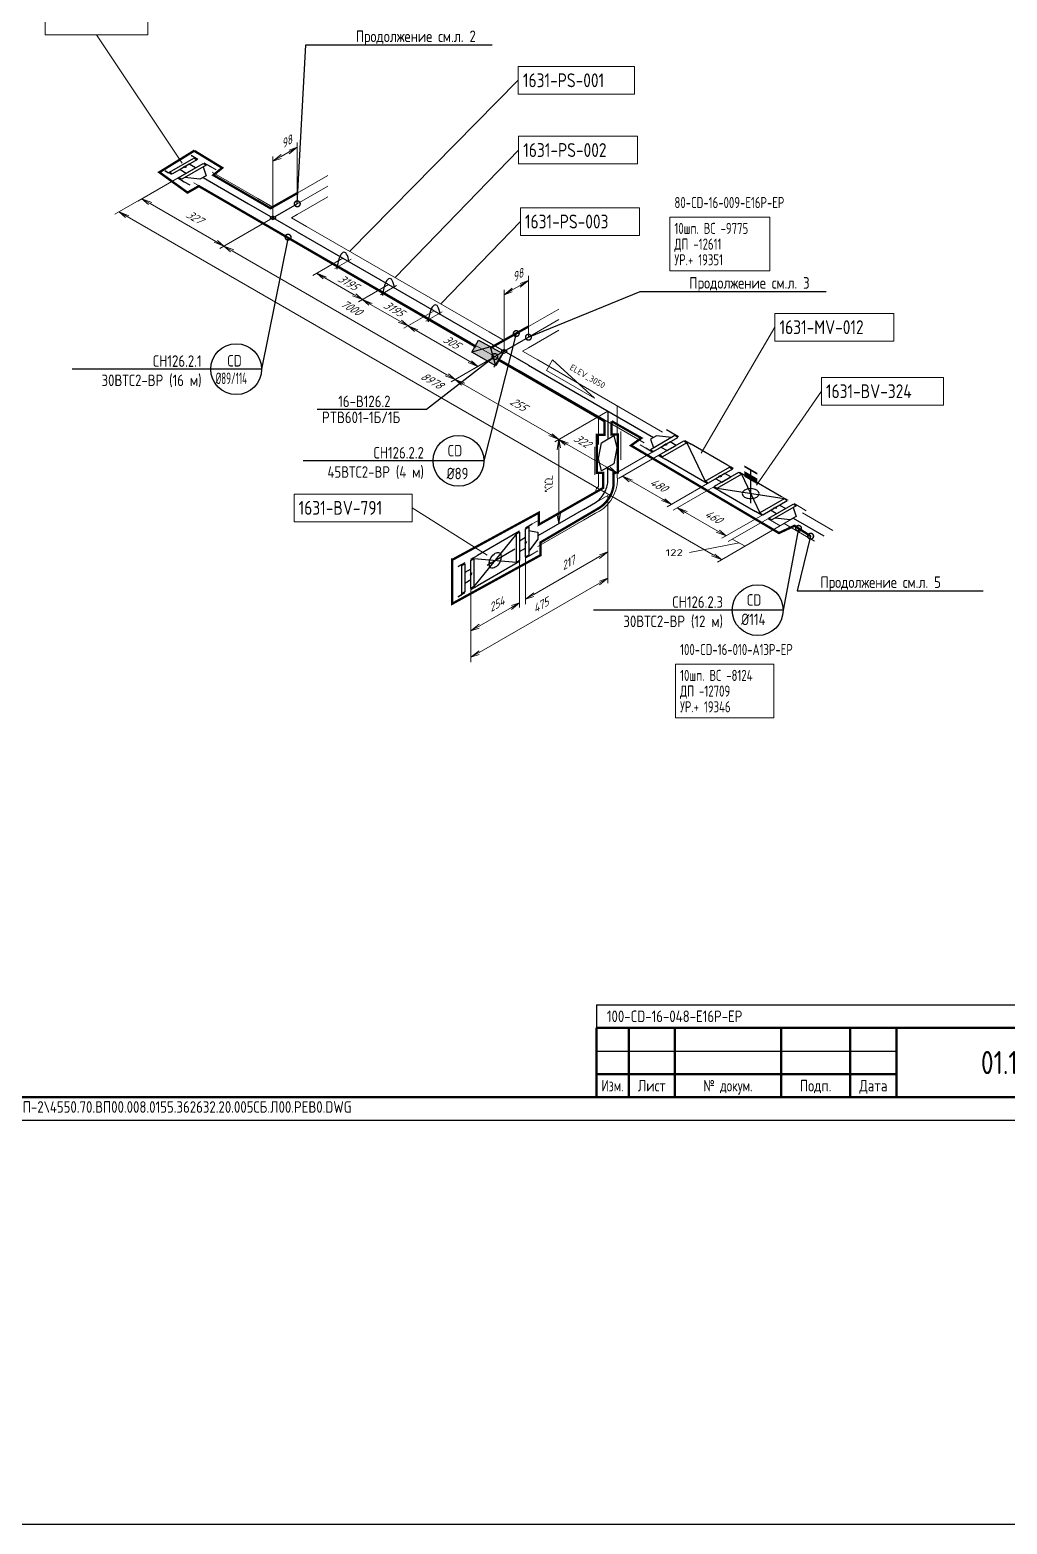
# Model space of a CAD drawing. Header units: millimetres. Extents: x 10051 to 26505, y 4675 to 5194.
# Drawn here: x 11590.3 to 11802, y 4674.7 to 4998.4 of the extents above; entities that cross this region are included whole.
import ezdxf
from ezdxf import colors
from ezdxf.entities.mleader import LeaderData, LeaderLine
from ezdxf.enums import TextEntityAlignment as Align
from ezdxf.math import Vec2, Vec3

# ---------------------------------------------------------------- set-up
doc = ezdxf.new("R2010")
doc.units = ezdxf.units.MM
doc.layers.get('0').update_dxf_attribs({"lineweight": 15})
for name, color, linetype, lineweight in [('--TEXT--', 150, 'Continuous', 25), ('_НС', 1, 'Continuous', 30), ('OFORMLENIE', 7, 'Continuous', 25), ('подложка', 252, 'Continuous', 9), ('Построение', 7, 'Continuous', 30)]:
    doc.layers.add(name, color=color, linetype=linetype, lineweight=lineweight)
doc.layers.add('Коробки', color=250, linetype='Continuous')
doc.styles.add('GOST_2.304', font='CS_Gost2304.shx', dxfattribs={"height": 2.5})
doc.styles.add('GOST_2.304_07', font='CS_Gost2304.shx', dxfattribs={"width": 0.7})
doc.styles.add('GOST_2.304_09', font='CS_Gost2304.shx', dxfattribs={"width": 0.9})
doc.styles.add('Style-CS_Gost2304', font='CS_Gost2304.shx')
doc.styles.add('TNR_30', font='times.ttf', dxfattribs={"height": 3})

# ---------------------------------------------------------------- blocks, each defined once
blk = doc.blocks.new('TerminatorOpen_0.4')
at = {"color": 0, "linetype": 'ByBlock', "lineweight": -2}
for q in [(-1, 0.2), (-1, 0), (-1, -0.2)]:
    blk.add_line((0, 0), q, dxfattribs=at)
blk = doc.blocks.new('A$C612D6D77')
at = {"layer": 'Коробки', "linetype": 'ByBlock', "ltscale": 0.5}
h = blk.add_hatch(color=3, dxfattribs=at)
h.paths.add_polyline_path([(300, 300), (0, 300), (0, 0)])
h.paths.add_polyline_path([(600, 0), (600, 300), (300, 300)])
at = {"layer": 'Коробки', "linetype": 'ByBlock', "ltscale": 0.5, "true_color": 0xffffff}
blk.add_hatch(color=7, dxfattribs=at).paths.add_polyline_path([(0, 0), (600, 0), (300, 300)])
at = {"layer": 'Коробки', "linetype": 'ByBlock', "ltscale": 0.5}
for p, q in [((0, 0), (300, 300)), ((300, 300), (600, 0))]:
    blk.add_line(p, q, dxfattribs=at)
blk.add_lwpolyline([(0, 0), (600, 0), (600, 300), (0, 300)], close=True, dxfattribs=at)
blk = doc.blocks.new('_DotSmall')
at = {"color": 0, "linetype": 'ByBlock', "const_width": 0.5}
blk.add_lwpolyline([(-0.0625, 0, 1), (0.0625, 0, 1)], format="xyb", close=True, dxfattribs=at)
blk = doc.blocks.new('*U1752')
at = {"linetype": 'ByBlock', "lineweight": -2}
blk.add_lwpolyline([(420, 297), (0, 297), (0, 0), (420, 0)], close=True, dxfattribs=at)
at = {"linetype": 'ByBlock', "lineweight": 50}
blk.add_lwpolyline([(20, 292), (415, 292), (415, 5), (20, 5)], close=True, dxfattribs=at)
at = {"linetype": 'ByBlock', "lineweight": -2, "insert": (8, 2.5), "char_height": 2.5, "attachment_point": 4, "style": 'GOST_2.304'}
blk.add_mtext('C:\\\\Users\\\\GrigoryAO\\\\Desktop\\\\03-23-01\\\\4550.70.ВП00.008.0155.362632.20.005 ТОП-2\\\\4550.70.ВП00.008.0155.362632.20.005СБ.Л00.РЕВ0.DWG', dxfattribs=at)
at = {"linetype": 'ByBlock', "lineweight": -2, "style": 'TNR_30'}
blk.add_attdef('ВЕРХНИЙ_НОМЕР_ЛИСТА', text='', height=3, dxfattribs=at).set_placement((410, 287), align=Align.MIDDLE_CENTER)
blk = doc.blocks.new('ST_2a_dyn')
at = {"linetype": 'ByBlock', "lineweight": 50, "extrusion": (0, 1, 0)}
for p, q in [((-185, 15), (0, 15)), ((-10, 8), (0, 8)), ((-185, 5), (-120, 5)), ((-185, 0), (0, 0))]:
    blk.add_line(p, q, dxfattribs=at)
at = {"linetype": 'ByBlock', "lineweight": 50, "extrusion": (1, 0, 0)}
for p, q in [((-185, 0), (-185, 15)), ((-178, 15), (-178, 0)), ((-168, 15), (-168, 0)), ((-145, 15), (-145, 0)), ((-130, 15), (-130, 0)), ((-120, 0), (-120, 15)), ((-10, 0), (-10, 15))]:
    blk.add_line(p, q, dxfattribs=at)
at = {"linetype": 'ByBlock', "lineweight": 50}
blk.add_line((0, 15), (0, 0), dxfattribs=at)
at = {"linetype": 'ByBlock', "lineweight": -2, "extrusion": (0, 1, 0)}
blk.add_line((-185, 10), (-120, 10), dxfattribs=at)
at = {"linetype": 'ByBlock', "lineweight": -2, "style": 'GOST_2.304'}
for s, p in [('Лист', (-5, 11.5)), ('Лист', (-173, 2.5)), ('Подп.', (-137.5, 2.5)), ('Дата', (-125, 2.5))]:
    blk.add_text(s, height=2.5, dxfattribs=at).set_placement(p, align=Align.MIDDLE_CENTER)
at = {"linetype": 'ByBlock', "lineweight": -2, "width": 0.9}
for s, style, p in [('Изм.', 'GOST_2.304', (-181.5, 2.5)), ('№ докум.', 'GOST_2.304_09', (-156.5, 2.5))]:
    blk.add_text(s, height=2.5, dxfattribs=dict(at, style=style)).set_placement(p, align=Align.MIDDLE_CENTER)
at = {"linetype": 'ByBlock', "lineweight": -2}
for tag, height, style, flags, p in [('ИЗМ_2', 2.5, 'GOST_2.304', 12, (-181.5, 12.5)), ('ЛИСТ_2', 2.5, 'GOST_2.304', 12, (-173, 12.5)), ('N_ДОК_2', 2.5, 'GOST_2.304_09', 12, (-156.5, 12.5)), ('ШИФР', 5, 'GOST_2.304', 4, (-65, 7.5)), ('ИЗМ_1', 2.5, 'GOST_2.304', 12, (-181.5, 7.5)), ('ЛИСТ_1', 2.5, 'GOST_2.304', 12, (-173, 7.5)), ('N_ДОК_1', 2.5, 'GOST_2.304_09', 12, (-156.5, 7.5)), ('LIST', 3.5, 'GOST_2.304', 4, (-5, 4))]:
    blk.add_attdef(tag, text='', height=height, dxfattribs=dict(at, style=style, flags=flags)).set_placement(p, align=Align.MIDDLE_CENTER)
at = {"linetype": 'ByBlock', "lineweight": -2, "style": 'GOST_2.304_07', "width": 0.7, "flags": 12}
for tag, p in [('ДАТА_2', (-125, 12.5)), ('ДАТА_1', (-125, 7.5))]:
    blk.add_attdef(tag, text='', height=2.5, dxfattribs=at).set_placement(p, align=Align.MIDDLE_CENTER)

msp = doc.modelspace()

# ---------------------------------------------------------------- hatches: boundary and pattern name
at = {"layer": 'подложка', "true_color": 0x000000, "extrusion": (0.707107, -0.408248, 0.57735)}
h = msp.add_hatch(color=18, dxfattribs=at)
edge = h.paths.add_edge_path()
edge.add_arc((10120.22, -4256.54), 1, -45, 315)
at = {"layer": 'подложка', "extrusion": (5.55112e-17, -0.816497, -0.57735)}
h = msp.add_hatch(color=256, dxfattribs=at)
edge = h.paths.add_edge_path()
edge.add_arc((11637.72, -2728.5), 1, 45, 405)
h = msp.add_hatch(color=256, dxfattribs=at)
edge = h.paths.add_edge_path()
edge.add_arc((11648.26, -2717.96), 1, 45, 405)
at = {"layer": 'подложка', "true_color": 0x000000, "extrusion": (0.707107, -0.408248, 0.57735)}
h = msp.add_hatch(color=18, dxfattribs=at)
edge = h.paths.add_edge_path()
edge.add_arc((10120.22, -4256.54), 1, -45, 315)
at = {"layer": 'подложка', "extrusion": (5.55112e-17, -0.816497, -0.57735)}
h = msp.add_hatch(color=256, dxfattribs=at)
edge = h.paths.add_edge_path()
edge.add_arc((11687.78, -2678.44), 1, 45, 405)
h = msp.add_hatch(color=256, dxfattribs=at)
edge = h.paths.add_edge_path()
edge.add_arc((11698.32, -2667.91), 1, 45, 405)
at = {"layer": 'подложка', "extrusion": (0.707107, 0.408248, -0.57735)}
h = msp.add_hatch(color=256, dxfattribs=at)
edge = h.paths.add_edge_path()
edge.add_arc((-1600.54, 7464.23), 0.466, -135, 225)
at = {"layer": 'подложка', "extrusion": (0.707107, -0.408248, 0.57735)}
h = msp.add_hatch(color=256, dxfattribs=at)
edge = h.paths.add_edge_path()
edge.add_arc((10109.69, -4256.54), 1, 45, 405)
at = {"layer": 'подложка', "extrusion": (0.707107, 0.408248, -0.57735)}
h = msp.add_hatch(color=256, dxfattribs=at)
edge = h.paths.add_edge_path()
edge.add_arc((-1605.81, 7458.96), 0.466, -135, 225)
at = {"layer": 'подложка', "extrusion": (0.707107, -0.408248, 0.57735)}
h = msp.add_hatch(color=256, dxfattribs=at)
edge = h.paths.add_edge_path()
edge.add_arc((10104.42, -4261.81), 1, 45, 405)
h = msp.add_hatch(color=256, dxfattribs=at)
edge = h.paths.add_edge_path()
edge.add_arc((10093.88, -4261.81), 1, 135, 495)
at = {"layer": 'подложка', "true_color": 0x000000, "extrusion": (5.55112e-17, -0.816497, -0.57735)}
h = msp.add_hatch(color=18, dxfattribs=at)
edge = h.paths.add_edge_path()
edge.add_arc((11755.68, -2610.55), 1, 45, 405)
at = {"layer": 'подложка', "extrusion": (0.707107, -0.408248, 0.57735)}
h = msp.add_hatch(color=256, dxfattribs=at)
edge = h.paths.add_edge_path()
edge.add_arc((10084, -4251.92), 1, 135, 495)
at = {"layer": 'Построение', "ltscale": 0.3, "extrusion": (5.55112e-17, -0.816497, -0.57735)}
h = msp.add_hatch(color=256, dxfattribs=at)
edge = h.paths.add_edge_path()
edge.add_arc((11627.84, -2738.38), 1, 45, 405)
h = msp.add_hatch(color=256, dxfattribs=at)
edge = h.paths.add_edge_path()
edge.add_arc((11725.38, -2640.85), 1, 45, 405)
at = {"layer": 'Построение', "ltscale": 0.3, "extrusion": (-2.77556e-17, 0.816497, 0.57735)}
h = msp.add_hatch(color=256, dxfattribs=at)
edge = h.paths.add_edge_path()
edge.add_arc((-11734.6, -2631.62), 1.86, -225, 135)

# ---------------------------------------------------------------- linework, layer by layer
at = {"layer": '--TEXT--'}
for centre in [(11635.03, 4924.88), (11683.18, 4905.02), (11747.97, 4872.68)]:
    msp.add_circle(centre, 5.51, dxfattribs=at)
at = {"layer": '_НС', "linetype": 'Continuous', "lineweight": 30, "const_width": 0.5}
for points in [[(11626, 4972.23), (11618.38, 4967.53), (11624.49, 4963.12), (11626.94, 4964.53), (11686.99, 4929.7)], [(11625.97, 4972.16), (11632, 4968.48), (11630.07, 4966.91), (11642.58, 4959.66)], [(11642.34, 4959.66), (11648.26, 4963.01)], [(11690.08, 4929.47), (11698.32, 4934.11)], [(11691.67, 4927), (11714.97, 4913.5)], [(11714.81, 4913.72), (11714.81, 4910.65), (11713.14, 4910.65), (11713.14, 4902.44), (11714.52, 4902.44), (11714.52, 4899.16), (11700.58, 4891.21), (11700.58, 4893.79), (11681.73, 4883.53)], [(11716.34, 4913.6), (11722.77, 4909.95), (11720.52, 4908.34), (11752.57, 4889.39), (11755.94, 4890.96), (11759.44, 4888.7)]]:
    msp.add_lwpolyline(points, dxfattribs=at)
msp.add_lwpolyline([(11681.83, 4883.92), (11681.83, 4874.08), (11700.93, 4884.58), (11700.93, 4887.36), (11713.43, 4894.69, 0.234827), (11716.77, 4899.8), (11716.77, 4902.46), (11717.69, 4902.46), (11717.69, 4910.71), (11716.34, 4910.71), (11716.34, 4913.6)], format="xyb", dxfattribs=at)
at = {"layer": 'OFORMLENIE'}
for q in [(11898.08, 4787.19), (11713.03, 4782.19)]:
    msp.add_line((11713.03, 4787.19), q, dxfattribs=at)
at = {"layer": 'подложка'}
for p, q in [((11623.33, 4969.52, 154.73), (11604.76, 4997.29, 154.73)), ((11659.67, 4950.47, 182.7), (11696.13, 4987.45, 182.7)), ((11659.67, 4950.47, 182.7), (11696.13, 4987.45, 182.7)), ((11669.54, 4944.78, 190.77), (11696.2, 4972.34, 190.77)), ((11669.54, 4944.78, 190.77), (11696.2, 4972.34, 190.77)), ((11679.42, 4939.08, 198.83), (11696.57, 4956.86, 198.83)), ((11679.42, 4939.08, 198.83), (11696.57, 4956.86, 198.83)), ((11735.7, 4906.65, 245.13), (11751.7, 4933.97, 245.13)), ((11735.7, 4906.65, 245.13), (11751.7, 4933.97, 245.13)), ((11692.51, 4927.92, 211.2), (11690.82, 4925.29, 211.2)), ((11747.71, 4899.75, 254.81), (11761.76, 4920.1, 254.81)), ((11747.71, 4899.75, 254.81), (11761.76, 4920.1, 254.81)), ((11689.37, 4884.59, 236.52), (11673.17, 4894.84, 236.52)), ((11689.37, 4884.59, 236.52), (11673.17, 4894.84, 236.52))]:
    msp.add_line(p, q, dxfattribs=at)
at = {"layer": 'подложка', "extrusion": (0.707107, -0.408248, 0.57735)}
for p, q in [((11644.75, 4970.93, 177.55), (11646.49, 4971.93, 176.13)), ((11648.26, 4960.7, 166.03), (11648.26, 4973.97, 175.41)), ((11642.99, 4957.66, 170.33), (11642.99, 4970.93, 179.71)), ((11694.81, 4942.03, 218.42), (11696.55, 4943.03, 217)), ((11698.32, 4931.8, 206.9), (11698.32, 4945.07, 216.28)), ((11693.05, 4928.76, 211.2), (11693.05, 4942.03, 220.58)), ((11715.5, 4915.8, 229.53), (11704.01, 4909.17, 238.91)), ((11704.89, 4893.46, 226.73), (11704.89, 4907.63, 236.75)), ((11715.5, 4897.55, 216.63), (11704.01, 4890.91, 226.01)), ((11712.98, 4898.9, 220.66), (11712.86, 4898.33, 220.41)), ((11713.07, 4899.05, 220.66), (11712.98, 4898.9, 220.66)), ((11713.5, 4899.43, 220.41), (11713.07, 4899.05, 220.66)), ((11715.5, 4897.55, 216.63), (11715.5, 4884.28, 207.24)), ((11715.5, 4897.55, 216.63), (11715.5, 4878.56, 203.2)), ((11697.71, 4887.28, 231.15), (11697.71, 4874.01, 221.76)), ((11696.39, 4886.52, 232.22), (11696.39, 4873.25, 222.84)), ((11699.48, 4876.05, 221.04), (11713.73, 4884.28, 209.41)), ((11685.86, 4880.43, 240.83), (11685.86, 4867.16, 231.44)), ((11685.86, 4880.43, 240.83), (11685.86, 4861.45, 227.4)), ((11687.62, 4863.49, 226.68), (11713.73, 4878.56, 205.37)), ((11687.62, 4869.21, 230.72), (11694.63, 4873.25, 225))]:
    msp.add_line(p, q, dxfattribs=at)
at = {"layer": 'подложка', "extrusion": (-5.55112e-17, 0.816497, 0.57735)}
for p, q in [((11629.45, 4968.75, 154.65), (11630.67, 4968.04, 155.65)), ((11625.2, 4967.93, 155.81), (11608.76, 4958.44, 169.23)), ((11625.2, 4967.93, 155.81), (11613.71, 4961.3, 165.19)), ((11625.84, 4965.25, 159.59), (11635.72, 4959.55, 167.66)), ((11629.84, 4967.56, 156.33), (11639.72, 4961.86, 164.39)), ((11654.84, 4966.82, 162.28), (11648.26, 4963.01, 167.66)), ((11639.72, 4961.86, 164.39), (11642.99, 4959.97, 167.06)), ((11648.26, 4963.01, 167.66), (11642.99, 4959.97, 171.96)), ((11654.84, 4962.2, 159.02), (11648.26, 4958.39, 164.39)), ((11616.36, 4960.79, 165.91), (11630.61, 4952.56, 177.55)), ((11635.72, 4959.55, 167.66), (11640.99, 4956.51, 171.96)), ((11648.26, 4958.39, 164.39), (11646.99, 4957.66, 165.43)), ((11611.41, 4957.93, 169.95), (11738.35, 4884.64, 273.6)), ((11642.99, 4957.66, 170.33), (11631.5, 4951.03, 179.71)), ((11642.99, 4957.66, 170.33), (11631.5, 4951.03, 179.71)), ((11646.26, 4953.47, 176.26), (11640.99, 4956.51, 171.96)), ((11650.26, 4955.77, 173), (11646.99, 4957.66, 170.33)), ((11650.26, 4955.77, 173), (11689.78, 4932.96, 205.27)), ((11646.26, 4953.47, 176.26), (11685.78, 4930.65, 208.53)), ((11634.15, 4950.52, 180.43), (11680.67, 4923.66, 218.42)), ((11658.14, 4948.92, 182.7), (11651.6, 4945.14, 188.04)), ((11654.25, 4944.63, 188.76), (11660.59, 4940.97, 193.94)), ((11668.02, 4943.21, 190.77), (11661.48, 4939.43, 196.11)), ((11668.02, 4943.21, 190.77), (11661.48, 4939.43, 196.11)), ((11664.13, 4938.92, 196.83), (11670.47, 4935.26, 202.01)), ((11677.9, 4937.51, 198.83), (11671.36, 4933.73, 204.17)), ((11677.9, 4937.51, 198.83), (11671.36, 4933.73, 204.17)), ((11704.9, 4937.91, 203.16), (11698.32, 4934.11, 208.53)), ((11674.01, 4933.22, 204.9), (11685.62, 4926.51, 214.38)), ((11689.78, 4932.96, 205.27), (11693.05, 4931.07, 207.94)), ((11698.32, 4934.11, 208.53), (11693.05, 4931.07, 212.84)), ((11704.9, 4933.3, 199.89), (11698.32, 4929.49, 205.27)), ((11685.78, 4930.65, 208.53), (11691.05, 4927.61, 212.84)), ((11698.32, 4929.49, 205.27), (11697.05, 4928.76, 206.3)), ((11693.05, 4928.76, 211.2), (11681.56, 4922.13, 220.58)), ((11693.05, 4928.76, 211.2), (11681.56, 4922.13, 220.58)), ((11693.05, 4928.76, 211.2), (11686.51, 4924.98, 216.54)), ((11696.32, 4924.56, 217.14), (11691.05, 4927.61, 212.84)), ((11700.32, 4926.87, 213.87), (11697.05, 4928.76, 211.2)), ((11700.32, 4926.87, 213.87), (11727.38, 4911.25, 235.97)), ((11696.32, 4924.56, 217.14), (11723.38, 4908.94, 239.23)), ((11684.21, 4921.62, 221.31), (11703.12, 4910.7, 236.75)), ((11715.5, 4915.8, 229.53), (11704.01, 4909.17, 238.91)), ((11715.5, 4915.8, 229.53), (11704.01, 4909.17, 238.91)), ((11706.66, 4908.65, 239.64), (11715.64, 4903.47, 246.97)), ((11728.01, 4908.57, 239.75), (11716.52, 4901.94, 249.13)), ((11729.33, 4907.81, 240.83), (11717.84, 4901.18, 250.21)), ((11723.77, 4907.76, 240.91), (11722.55, 4908.46, 239.91)), ((11720.49, 4900.67, 250.93), (11727.49, 4896.63, 256.65)), ((11739.87, 4901.73, 249.43), (11728.38, 4895.09, 258.81)), ((11741.18, 4900.97, 250.51), (11729.69, 4894.33, 259.89)), ((11710.23, 4896.81, 222.56), (11712.86, 4898.33, 220.41)), ((11754.55, 4896.52, 256.8), (11753.14, 4897.33, 255.65)), ((11710.23, 4896.81, 222.56), (11700.35, 4891.11, 230.63)), ((11710.23, 4892.19, 219.29), (11712.86, 4893.71, 217.14)), ((11732.35, 4893.82, 260.61), (11739.35, 4889.78, 266.33)), ((11751.72, 4894.88, 259.11), (11740.23, 4888.25, 268.49)), ((11753.04, 4894.12, 260.19), (11741.55, 4887.53, 272)), ((11755.87, 4895.76, 257.88), (11757.28, 4894.94, 259.03)), ((11757.28, 4894.94, 259.03), (11758.5, 4894.23, 260.03)), ((11757.68, 4893.76, 260.71), (11764.26, 4889.95, 266.08)), ((11699.13, 4891.36, 232.3), (11700.35, 4892.06, 231.3)), ((11710.23, 4892.19, 219.29), (11700.35, 4886.49, 227.36)), ((11755.68, 4892.6, 262.34), (11739.23, 4883.11, 275.76)), ((11750.21, 4892.49, 262.5), (11751.63, 4891.67, 263.65)), ((11751.63, 4891.67, 263.65), (11752.85, 4890.97, 264.65)), ((11753.68, 4891.45, 263.97), (11760.26, 4887.64, 269.35)), ((11743.94, 4887.25, 271.85), (11733.23, 4885.15, 272.88)), ((11745.25, 4886.57, 353.58), (11742.45, 4888.04, 272.58)), ((11699.13, 4884.83, 227.68), (11700.35, 4885.53, 226.69))]:
    msp.add_line(p, q, dxfattribs=at)
at = {"layer": 'подложка', "extrusion": (-0.707107, 0.408248, -0.57735)}
for p, q in [((11659.9, 4948.71, 180.39), (11656.37, 4946.67, 183.28)), ((11669.78, 4943.01, 188.46), (11666.25, 4940.97, 191.34)), ((11679.66, 4937.3, 196.52), (11676.13, 4935.26, 199.41)), ((11717.5, 4901.74, 217.14), (11717.59, 4900.83, 216.39)), ((11717.59, 4900.83, 216.39), (11717.5, 4899.79, 215.76)), ((11716.75, 4897.54, 215.09), (11716.13, 4896.46, 215.09)), ((11717.22, 4898.68, 215.32), (11716.75, 4897.54, 215.09)), ((11717.5, 4899.79, 215.76), (11717.22, 4898.68, 215.32)), ((11713.69, 4894.09, 216.39), (11712.86, 4893.71, 217.14)), ((11714.55, 4894.69, 215.76), (11713.69, 4894.09, 216.39)), ((11715.38, 4895.49, 215.32), (11714.55, 4894.69, 215.76)), ((11716.13, 4896.46, 215.09), (11715.38, 4895.49, 215.32))]:
    msp.add_line(p, q, dxfattribs=at)
at = {"layer": 'подложка', "extrusion": (0.707107, 0.408248, -0.57735)}
for p, q in [((11717.5, 4910.87, 223.6), (11717.5, 4916.95, 227.9)), ((11713.5, 4908.56, 226.86), (11713.5, 4914.64, 231.17)), ((11718.32, 4905.26, 218.62), (11718.32, 4911.35, 222.92)), ((11712.67, 4902, 223.24), (11712.67, 4908.08, 227.54)), ((11717.5, 4904.78, 219.29), (11717.5, 4901.74, 217.14)), ((11713.5, 4902.48, 222.56), (11713.5, 4899.43, 220.41))]:
    msp.add_line(p, q, dxfattribs=at)
at = {"layer": 'подложка', "extrusion": (-5.55112e-17, 0.816497, 0.57735), "elevation": 4146.25}
for points in [[(-11654.84, -2735.09), (-11648.26, -2728.5)], [(-11704.9, -2685.03), (-11698.32, -2678.44)]]:
    msp.add_lwpolyline(points, dxfattribs=at)
at = {"layer": 'подложка', "elevation": 222.52, "flags": 128}
msp.add_lwpolyline([(11712.6, 4918.62), (11702.21, 4924.62), (11703.54, 4926.93), (11712.6, 4918.62)], dxfattribs=at)
at = {"layer": 'подложка'}
for points in [[(11593.63, 5008.89, 154.73), (11615.9, 5008.89, 154.73), (11615.9, 4997.29, 154.73), (11593.63, 4997.29, 154.73)], [(11696.13, 4990.45, 182.7), (11721.3, 4990.45, 182.7), (11721.3, 4984.45, 182.7), (11696.13, 4984.45, 182.7)], [(11696.2, 4975.34, 190.77), (11721.97, 4975.34, 190.77), (11721.97, 4969.34, 190.77), (11696.2, 4969.34, 190.77)], [(11696.57, 4959.86, 198.83), (11722.34, 4959.86, 198.83), (11722.34, 4953.86, 198.83), (11696.57, 4953.86, 198.83)], [(11728.94, 4957.77, 206.9), (11750.63, 4957.77, 206.9), (11750.63, 4946.17, 206.9), (11728.94, 4946.17, 206.9)], [(11751.7, 4936.97, 245.13), (11777.48, 4936.97, 245.13), (11777.48, 4930.97, 245.13), (11751.7, 4930.97, 245.13)], [(11761.76, 4923.1, 254.81), (11788.21, 4923.1, 254.81), (11788.21, 4917.1, 254.81), (11761.76, 4917.1, 254.81)], [(11647.55, 4897.84, 236.52), (11673.17, 4897.84, 236.52), (11673.17, 4891.84, 236.52), (11647.55, 4891.84, 236.52)], [(11730.17, 4860.95, 262.34), (11751.49, 4860.95, 262.34), (11751.49, 4849.35, 262.34), (11730.17, 4849.35, 262.34)]]:
    msp.add_3dface(points, dxfattribs=at)
at = {"layer": 'Построение', "color": 3}
msp.add_lwpolyline([(10050.53, 4674.72), (26505.36, 4674.72), (26505.36, 5194.3), (10050.53, 5194.3)], close=True, dxfattribs=at)
at = {"layer": 'Построение', "ltscale": 0.3}
for points, elevation in [([(11623.53, 4968.69), (11624.24, 4968.69)], 154.73), ([(11727.66, 4908.57), (11728.36, 4908.57)], 239.75), ([(11739.51, 4901.73), (11740.22, 4901.73)], 249.43), ([(11751.37, 4894.88), (11752.08, 4894.88)], 259.11), ([(11697.89, 4887.58), (11697.53, 4886.97)], 231.15), ([(11686.03, 4880.74), (11685.68, 4880.13)], 240.83)]:
    msp.add_lwpolyline(points, dxfattribs=dict(at, elevation=elevation))
at = {"layer": 'Построение', "ltscale": 0.3, "extrusion": (5.55112e-17, -0.816497, -0.57735), "elevation": -4146.25}
for points in [[(11623.89, -2742.69), (11623.89, -2741.98)], [(11728.01, -2638.56), (11728.01, -2637.86)], [(11739.87, -2626.71), (11739.87, -2626)], [(11744.48, -2627.01), (11748.43, -2612.52)], [(11753.7, -2617.79), (11739.21, -2621.74)], [(11751.72, -2614.85), (11751.72, -2614.14)]]:
    msp.add_lwpolyline(points, dxfattribs=at)
at = {"layer": 'Построение', "ltscale": 0.3, "extrusion": (-5.55112e-17, 0.816497, 0.57735), "elevation": 4146.25, "flags": 128}
for points in [[(-11627.84, -2742.34), (-11628.5, -2739.04), (-11627.18, -2737.72), (-11623.89, -2738.38)], [(-11729.33, -2640.85), (-11726.03, -2641.5), (-11724.72, -2640.19), (-11725.38, -2636.89)], [(-11755.68, -2614.5), (-11756.33, -2611.2), (-11755.02, -2609.89), (-11751.72, -2610.55)]]:
    msp.add_lwpolyline(points, dxfattribs=at)
at = {"layer": 'Построение', "ltscale": 0.3, "extrusion": (-5.55112e-17, 0.816497, 0.57735)}
for points, elevation in [([(-11625.3, -2746.58), (-11626.06, -2745.82)], 4146.25), ([(-11626.71, -2745.16), (-11625.3, -2746.58)], 4146.25), ([(-11628.03, -2743.85), (-11629.45, -2742.43)], 4146.25), ([(-11619.64, -2740.92), (-11620.4, -2740.17)], 4146.25), ([(-11621.06, -2739.51), (-11619.64, -2740.92)], 4146.25), ([(-11622.37, -2738.19), (-11623.79, -2736.78)], 4146.25), ([(-11623.79, -2736.78), (-11625.01, -2735.56)], 4146.25), ([(-11627.84, -2738.38), (-11637.72, -2728.5)], 4146.25), ([(-11637.72, -2728.5), (-11642.99, -2723.23)], 4146.25), ([(-11642.99, -2723.23), (-11648.26, -2728.5)], 4146.25), ([(-11648.26, -2717.96), (-11642.99, -2723.23)], 4146.25), ([(-11648.26, -2717.96), (-11687.78, -2678.44)], 4146.25), ([(-11687.78, -2678.44), (-11693.05, -2673.17)], 4146.25), ([(-11693.05, -2673.17), (-11698.32, -2678.44)], 4146.25), ([(-11698.32, -2667.91), (-11693.05, -2673.17)], 4146.25), ([(-11698.32, -2667.91), (-11725.38, -2640.85)], 4146.25), ([(-11729.42, -2642.45), (-11728.2, -2643.67)], 4146.25), ([(-11730.84, -2641.04), (-11729.42, -2642.45)], 4146.25), ([(-11725.18, -2635.38), (-11723.77, -2636.8)], 4146.25), ([(-11732.16, -2639.72), (-11733.57, -2638.31)], 4146.25), ([(-11732.62, -2638.87), (-11736.57, -2624.38)], 4146.25), ([(-11741.28, -2630.6), (-11733.57, -2638.31)], 4146.25), ([(-11726.5, -2634.06), (-11727.91, -2632.65)], 4146.25), ([(-11735.62, -2624.94), (-11727.91, -2632.65)], 4146.25), ([(-11742.7, -2629.18), (-11741.28, -2630.6)], 4146.25), ([(-11737.04, -2623.53), (-11735.62, -2624.94)], 4146.25), ([(-11744.01, -2627.87), (-11745.43, -2626.45)], 4146.25), ([(-11745.43, -2626.45), (-11753.14, -2618.74)], 4146.25), ([(-11738.36, -2622.21), (-11739.77, -2620.79)], 4146.25), ([(-11739.77, -2620.79), (-11747.48, -2613.08)], 4146.25), ([(-11710.23, -2645.46), (-11700.35, -2635.58)], 4123.9), ([(-11748.89, -2611.67), (-11747.48, -2613.08)], 4146.25), ([(-11697.71, -2632.94), (-11699.13, -2634.36)], 4127.9), ([(-11755.68, -2610.55), (-11762.26, -2603.96)], 4146.25), ([(-11694.98, -2630.21), (-11687.27, -2622.5)], 4127.9), ([(-11696.39, -2631.62), (-11694.98, -2630.21)], 4127.9), ([(-11685.86, -2621.08), (-11687.27, -2622.5)], 4127.9), ([(-11689.36, -2624.59), (-11695.37, -2630.6)], 4123.9), ([(-11697.71, -2632.94), (-11699.13, -2634.36)], 4119.9), ([(-11684.54, -2619.77), (-11683.12, -2618.35)], 4127.9), ([(-11683.12, -2618.35), (-11683.88, -2619.11)], 4127.9), ([(-11694.98, -2630.21), (-11687.27, -2622.5)], 4119.9), ([(-11696.39, -2631.62), (-11694.98, -2630.21)], 4119.9), ([(-11685.86, -2621.08), (-11687.27, -2622.5)], 4119.9), ([(-11684.54, -2619.77), (-11683.12, -2618.35)], 4119.9), ([(-11683.12, -2618.35), (-11683.88, -2619.11)], 4119.9)]:
    msp.add_lwpolyline(points, dxfattribs=dict(at, elevation=elevation))
at = {"layer": 'Построение', "ltscale": 0.3, "extrusion": (0.707107, 0.408248, -0.57735), "elevation": 10158.45}
msp.add_lwpolyline([(-1600.54, 7464.23), (-1605.81, 7458.96)], dxfattribs=at)
at = {"layer": 'Построение', "ltscale": 0.3, "extrusion": (-0.707107, 0.408248, -0.57735), "elevation": -6409.76, "flags": 128}
msp.add_lwpolyline([(-10111.01, -4257.86), (-10109.06, -4261.14), (-10105.74, -4263.13), (-10103.09, -4260.48), (-10105.08, -4257.16), (-10108.36, -4255.21), (-10111.01, -4257.86)], close=True, dxfattribs=at)
at = {"layer": 'Построение', "ltscale": 0.3, "extrusion": (0.707107, -0.408248, 0.57735), "elevation": 6409.76, "flags": 128}
msp.add_lwpolyline([(10093.88, -4261.81), (10096.51, -4264.44, 0.414227), (10101.78, -4264.44), (10104.42, -4261.81)], format="xyb", dxfattribs=at)
at = {"layer": 'Построение', "ltscale": 0.3, "extrusion": (-0.707104, -0.405797, 0.57908), "elevation": -10145.97}
msp.add_lwpolyline([(1600.42, 7517.37), (1594.4, 7523.37)], dxfattribs=at)
at = {"layer": 'Построение', "ltscale": 0.3, "extrusion": (0.707107, -0.408248, 0.57735), "elevation": 6409.76}
for points in [[(10082.02, -4244.68), (10067.53, -4240.73)], [(10081.36, -4249.64), (10081.36, -4248.94)], [(10072.8, -4235.46), (10076.75, -4249.95)], [(10069.51, -4237.79), (10069.51, -4237.08)]]:
    msp.add_lwpolyline(points, dxfattribs=at)
at = {"layer": 'Построение', "ltscale": 0.3, "extrusion": (-0.707107, 0.408248, -0.57735), "elevation": -6409.76, "flags": 128}
msp.add_lwpolyline([(-10084, -4247.97), (-10084.66, -4251.27), (-10083.34, -4252.58), (-10080.04, -4251.92)], dxfattribs=at)
at = {"layer": 'Построение', "ltscale": 0.3, "extrusion": (5.55112e-17, -0.816497, -0.57735)}
msp.add_circle((11746.45, -2619.77, -4146.25), 1.86, dxfattribs=at)
at = {"layer": 'Построение', "ltscale": 0.3, "extrusion": (0.707107, -0.408248, 0.57735)}
msp.add_circle((10074.78, -4242.7, 6409.76), 1.86, dxfattribs=at)
for centre in [(11658.14, 4945.65, 180.39), (11668.02, 4939.95, 188.46), (11677.9, 4934.24, 196.52)]:
    msp.add_ellipse(centre, major_axis=(0, -4.49, -3.18), ratio=0.363636, start_param=1.942965, end_param=4.34022, dxfattribs=at)
at = {"layer": 'Построение', "ltscale": 0.3, "extrusion": (-0.707104, -0.405797, 0.57908)}
msp.add_point((11746.42, 4896.65, 253.88), dxfattribs=at)
at = {"layer": 'Построение', "ltscale": 0.3, "extrusion": (-5.55112e-17, 0.816497, 0.57735)}
msp.add_point((11690.04, 4882.85, 237.41), dxfattribs=at)
at = {"layer": 'Построение', "ltscale": 0.3, "extrusion": (0.707104, 0.405797, -0.57908)}
msp.add_solid([(-1592.64, 7522.31, 10145.97), (-1595.46, 7525.14, 10145.97), (-1592.99, 7521.96, 10145.97), (-1595.82, 7524.79, 10145.97)], dxfattribs=at)
at = {"layer": 'Построение', "ltscale": 0.3, "extrusion": (-0.707104, -0.405797, 0.57908)}
msp.add_solid([(1594.76, 7520.19, -10145.97), (1597.59, 7523.02, -10145.97), (1593.7, 7521.25, -10145.97), (1596.52, 7524.08, -10145.97)], dxfattribs=at)
at = {"layer": 'Построение', "ltscale": 0.3, "extrusion": (-5.55112e-17, 0.816497, 0.57735)}
msp.add_solid([(-11697.14, -2632.36, 4123.9), (-11694.31, -2629.54, 4123.9), (-11696.78, -2632.01, 4123.9), (-11693.95, -2629.18, 4123.9)], dxfattribs=at)
at = {"layer": 'Построение', "ltscale": 0.3}
for points in [[(11625.86, 4970.59, 152.04), (11626.52, 4970.21, 152.58), (11621.25, 4967.17, 156.88), (11620.59, 4967.55, 156.35)], [(11627.84, 4969.45, 153.66), (11628.5, 4969.07, 154.2), (11623.23, 4966.03, 158.5), (11622.57, 4966.41, 157.96)], [(11622.9, 4968.12, 155.54), (11624.21, 4967.36, 156.62), (11626.19, 4968.5, 155), (11624.87, 4969.26, 153.93)], [(11643.65, 4957.66, 170.33), (11642.99, 4958.04, 169.79), (11642.33, 4957.66, 170.33), (11642.99, 4957.28, 170.87)], [(11693.71, 4928.76, 211.2), (11693.05, 4929.14, 210.66), (11692.39, 4928.76, 211.2), (11693.05, 4928.38, 211.74)], [(11730.65, 4910.09, 237.6), (11729.99, 4910.48, 237.06), (11724.72, 4907.43, 241.36), (11725.38, 4907.05, 241.9)], [(11731.96, 4909.33, 238.68), (11732.62, 4908.95, 239.21), (11727.35, 4905.91, 243.52), (11726.69, 4906.29, 242.98)], [(11727.02, 4908, 240.56), (11728.34, 4907.24, 241.63), (11730.32, 4908.38, 240.02), (11729, 4909.14, 238.94)], [(11741.84, 4903.63, 246.74), (11742.5, 4903.25, 247.28), (11737.23, 4900.21, 251.58), (11736.57, 4900.59, 251.04)], [(11744.48, 4902.11, 248.89), (11743.82, 4902.49, 248.36), (11738.55, 4899.45, 252.66), (11739.21, 4899.07, 253.2)], [(11738.88, 4901.16, 250.24), (11740.2, 4900.4, 251.31), (11742.17, 4901.54, 249.7), (11740.85, 4902.3, 248.62)], [(11754.36, 4896.4, 256.96), (11753.7, 4896.78, 256.42), (11748.43, 4893.74, 260.73), (11749.09, 4893.36, 261.26)], [(11755.68, 4895.64, 258.04), (11756.33, 4895.26, 258.57), (11751.06, 4892.22, 262.88), (11750.41, 4892.6, 262.34)], [(11752.05, 4893.55, 260.99), (11750.73, 4894.31, 259.92), (11752.71, 4895.45, 258.31), (11754.03, 4894.69, 259.38)], [(11697.71, 4890.32, 233.3), (11698.37, 4890.7, 232.76), (11698.37, 4884.62, 228.46), (11697.71, 4884.24, 228.99)], [(11695.74, 4889.18, 234.91), (11696.39, 4889.56, 234.37), (11696.39, 4883.47, 230.07), (11695.74, 4883.09, 230.61)], [(11696.39, 4885.38, 231.42), (11697.71, 4886.14, 230.34), (11697.71, 4888.42, 231.95), (11696.39, 4887.66, 233.03)], [(11683.88, 4882.33, 244.59), (11684.54, 4882.71, 244.05), (11684.54, 4876.63, 239.75), (11683.88, 4876.25, 240.29)], [(11684.54, 4878.53, 241.1), (11685.86, 4879.29, 240.02), (11685.86, 4881.57, 241.63), (11684.54, 4880.81, 242.71)], [(11685.86, 4883.47, 242.98), (11686.51, 4883.85, 242.44), (11686.51, 4877.77, 238.14), (11685.86, 4877.39, 238.68)]]:
    msp.add_3dface(points, dxfattribs=at)

# ---------------------------------------------------------------- block references
at = {"layer": 'OFORMLENIE'}
msp.add_blockref('*U1752', (11483.03, 4762.19), dxfattribs=at)
ref = msp.add_blockref('ST_2a_dyn', (11898.03, 4767.19), dxfattribs=at)
ref.add_attrib('LIST', '4', dxfattribs={"layer": '0', "linetype": 'ByBlock', "lineweight": -2, "height": 3.5, "style": 'GOST_2.304'}).set_placement((11893.03, 4771.19), align=Align.MIDDLE_CENTER)
ref.add_attrib('ШИФР', '01.16.01.08.155.362632.20.005СБ', dxfattribs={"layer": '0', "linetype": 'ByBlock', "lineweight": -2, "height": 5, "style": 'GOST_2.304'}).set_placement((11833.03, 4774.69), align=Align.MIDDLE_CENTER)
at = {"layer": 'Коробки', "linetype": 'ByBlock', "xscale": -0.01, "yscale": 0.01, "zscale": 0.01, "rotation": 330.8751218249242}
msp.add_blockref('A$C612D6D77', (11691.29, 4925.63), dxfattribs=at)
at = {"layer": 'подложка', "extrusion": (0.707107, -0.408248, 0.57735)}
for p, xscale, yscale, zscale, rotation in [((10125.56, -4240.66, 6307.22), 2.5, 2.5, 2.5, 134.9999999999999), ((10130.83, -4245.93, 6307.22), 2.5, 2.5, 2.5, 314.9999999999999), ((10125.56, -4240.66, 6378.01), 2.5, 2.5, 2.5, 134.9999999999999), ((10130.83, -4245.93, 6378.01), 2.5, 2.5, 2.5, 314.9999999999999), ((10104.35, -4240.66, 6409.76), 2.499999999999999, 2.499999999999999, 2.499999999999999, 44.99999999999996), ((10088.54, -4256.47, 6409.76), 2.499999999999999, 2.499999999999999, 2.499999999999999, 225), ((10088.54, -4277.68, 6409.76), 2.5, 2.5, 2.5, 314.9999999999999), ((10083.59, -4282.63, 6409.76), 2.5, 2.5, 2.5, 314.9999999999999), ((10069.44, -4258.58, 6409.76), 2.5, 2.5, 2.5, 314.9999999999999), ((10070.76, -4259.9, 6409.76), 2.5, 2.5, 2.5, 134.9999999999999), ((10058.9, -4248.04, 6409.76), 2.5, 2.5, 2.5, 134.9999999999999), ((10053.95, -4252.99, 6409.76), 2.5, 2.5, 2.5, 134.9999999999999)]:
    msp.add_blockref('TerminatorOpen_0.4', p, dxfattribs=dict(at, xscale=xscale, yscale=yscale, zscale=zscale, rotation=rotation))
at = {"layer": 'подложка', "extrusion": (-5.55112e-17, 0.816497, 0.57735), "xscale": 2.5, "yscale": 2.5, "zscale": 2.5}
for p, rotation in [((-11614.6, -2730.41, 4146.25), 314.9999999999999), ((-11609.65, -2725.46, 4146.25), 314.9999999999999), ((-11632.38, -2712.63, 4146.25), 134.9999999999999), ((-11632.38, -2712.63, 4146.25), 314.9999999999999), ((-11652.48, -2702.43, 4146.25), 314.9999999999999), ((-11662.36, -2692.55, 4146.25), 134.9999999999999), ((-11662.36, -2692.55, 4146.25), 314.9999999999999), ((-11672.24, -2682.67, 4146.25), 134.9999999999999), ((-11672.24, -2682.67, 4146.25), 314.9999999999999), ((-11687.39, -2667.52, 4146.25), 134.9999999999999), ((-11682.44, -2662.57, 4146.25), 134.9999999999999), ((-11682.44, -2662.57, 4146.25), 314.9999999999999), ((-11704.89, -2640.12, 4146.25), 134.9999999999999), ((-11704.89, -2640.12, 4146.25), 314.9999999999999), ((-11717.4, -2627.6, 4146.25), 134.9999999999999), ((-11718.72, -2626.29, 4146.25), 314.9999999999999), ((-11729.26, -2615.75, 4146.25), 134.9999999999999), ((-11730.58, -2614.43, 4146.25), 314.9999999999999), ((-11741.12, -2603.89, 4146.25), 134.9999999999999), ((-11740.12, -2594.99, 4146.25), 134.9999999999999)]:
    msp.add_blockref('TerminatorOpen_0.4', p, dxfattribs=dict(at, rotation=rotation))

# ---------------------------------------------------------------- texts
at = {"layer": '--TEXT--', "style": 'GOST_2.304'}
for s, p in [('CD', (11633.06, 4925.45)), ('PTВ601-1Б/1Б', (11653.63, 4913.19)), ('CD', (11680.79, 4905.98)), ('%%C89', (11680.58, 4901.02)), ('CD', (11745.58, 4873.64)), ('%%C114', (11744.39, 4869.43))]:
    msp.add_text(s, height=2.5, rotation=360, dxfattribs=at).set_placement(p)
at = {"layer": '--TEXT--', "style": 'GOST_2.304', "width": 0.7}
msp.add_text('%%C89/114', height=2.5, rotation=360, dxfattribs=at).set_placement((11630.57, 4921.65))
at = {"layer": 'OFORMLENIE', "style": 'GOST_2.304'}
msp.add_text('100-CD-16-048-E16P-EP', height=2.5, dxfattribs=at).set_placement((11715.3, 4784.71), align=Align.MIDDLE_LEFT)
at = {"layer": 'подложка', "style": 'Style-CS_Gost2304'}
for s, p in [('1631-PS-001', (11697.13, 4987.45, 182.7)), ('1631-PS-002', (11697.2, 4972.34, 190.77)), ('1631-PS-003', (11697.57, 4956.86, 198.83)), ('1631-MV-012', (11752.7, 4933.97, 245.13)), ('1631-BV-324', (11762.76, 4920.1, 254.81)), ('1631-BV-791', (11648.55, 4894.84, 236.52))]:
    msp.add_text(s, height=3, rotation=360, dxfattribs=at).set_placement(p, align=Align.MIDDLE_LEFT)
at = {"layer": 'подложка', "style": 'Style-CS_Gost2304', "width": 0.875}
for s, p in [('80-CD-16-009-E16P-EP', (11729.94, 4960.97, 206.9)), ('10шп. ВС -9775', (11729.94, 4955.37, 206.9)), ('ДП -12611', (11729.94, 4951.97, 206.9)), ('УР.+ 19351', (11729.94, 4948.57, 206.9)), ('100-CD-16-010-A13P-EP', (11731.17, 4864.15, 262.34)), ('10шп. ВС -8124', (11731.17, 4858.55, 262.34)), ('ДП -12709', (11731.17, 4855.15, 262.34)), ('УР.+ 19346', (11731.17, 4851.75, 262.34))]:
    msp.add_text(s, height=2.4, rotation=360, dxfattribs=at).set_placement(p, align=Align.MIDDLE_LEFT)
at = {"layer": 'подложка', "extrusion": (-5.55112e-17, 0.816497, 0.57735), "style": 'GOST_2.304'}
msp.add_text('122', height=2.5, rotation=180, dxfattribs=at).set_placement((-11728.01, -2596.38, 4146.25))
at = {"layer": 'подложка', "extrusion": (0.707107, -0.408248, 0.57735), "char_height": 2.5, "attachment_point": 5, "style": 'GOST_2.304'}
for s, insert, text_direction in [('\\A1;98', (11646.24, 4974.34, 178.14), (0.707107, 0.408248, -0.57735)), ('\\A1;98', (11696.3, 4945.44, 219.01), (0.707107, 0.408248, -0.57735)), ('\\A1;122', (11702.68, 4899.99, 234.05), (0, 0.816497, 0.57735)), ('\\A1;217', (11707.22, 4883.07, 216.52), (0.707107, 0.408248, -0.57735)), ('\\A1;254', (11691.74, 4874.14, 229.16), (0.707107, 0.408248, -0.57735)), ('\\A1;475', (11701.29, 4873.93, 217.32), (0.707107, 0.408248, -0.57735))]:
    msp.add_mtext(s, dxfattribs=dict(at, insert=insert, text_direction=text_direction))
at = {"layer": 'подложка', "extrusion": (-5.55112e-17, 0.816497, 0.57735), "char_height": 2.5, "attachment_point": 5, "text_direction": (0.707107, -0.408248, 0.57735), "style": 'GOST_2.304'}
for s, insert in [('\\A1;327', (11626.32, 4957.59, 170.43)), ('\\A1;3195', (11659.6, 4943.46, -17.6)), ('\\A1;7000', (11660.24, 4938.01, 198.13)), ('\\A1;3195', (11669.48, 4937.75, -9.53)), ('\\A1;305', (11681.99, 4930.53, 0.69)), ('\\A1;8978', (11677.71, 4922.2, 220.48)), ('\\A1;255', (11696.49, 4917.07, 227.73)), ('\\A1;322', (11710.28, 4909.11, 238.99)), ('\\A1;480', (11726.82, 4899.57, 252.49)), ('\\A1;460', (11738.68, 4892.72, 262.17))]:
    msp.add_mtext(s, dxfattribs=dict(at, insert=insert))
at = {"layer": 'подложка', "style": 'Style-CS_Gost2304'}
msp.add_attdef('ELEV_3050', text='0.3%', height=1.333, rotation=330, dxfattribs=at).set_placement((11711.13, 4923.32, 222.52), align=Align.MIDDLE_CENTER)

# ---------------------------------------------------------------- leaders
at = {"layer": '--TEXT--'}
ml = msp.add_multileader_mtext('Standard', dxfattribs=at)
ml.set_content('{\\C0;Продолжение см.л. 2}', color=256, style='GOST_2.304')
ml.set_leader_properties()
ml.set_arrow_properties(name='DOTSMALL')
ml.build(insert=Vec2(0, 0))
ml.multileader.update_dxf_attribs({"text_left_attachment_type": 6, "text_right_attachment_type": 6, "dogleg_length": 0.36, "arrow_head_size": 2.5})
ctx = ml.context
ctx.base_point, ctx.char_height, ctx.arrow_head_size, ctx.plane_origin = Vec3(11653.19, 4995.1), 2.5, 2.5, Vec3(11705.85, 5011.77)
ctx.left_attachment, ctx.right_attachment, ctx.text_align_type = 6, 6, 2
notes = []
notes.append((ctx, [(1, (1, 1, 0), (11650.13, 4995.1), (1, 0), 3.06, [(0, [(11648.26, 4960.7)], 0, [])])]))
ctx.mtext.insert, ctx.mtext.defined_height, ctx.mtext.alignment, ctx.mtext.flow_direction = Vec3(11686.93, 4998.23), 0.0309, 3, 5
ml = msp.add_multileader_mtext('Standard', dxfattribs=at)
ml.set_content('{\\C7;СН126.2.1\\P30ВТС2-ВР (16 м)}', color=256, style='GOST_2.304')
ml.set_leader_properties()
ml.set_arrow_properties(name='DOTSMALL')
ml.build(insert=Vec2(0, 0))
ml.multileader.update_dxf_attribs({"text_left_attachment_type": 6, "text_right_attachment_type": 6, "dogleg_length": 0.36, "arrow_head_size": 2.5})
ctx = ml.context
ctx.base_point, ctx.char_height, ctx.arrow_head_size, ctx.plane_origin = Vec3(11598.59, 4924.88), 2.5, 2.5, Vec3(11637.61, 4950.47)
ctx.left_attachment, ctx.right_attachment, ctx.text_align_type = 6, 6, 2
notes.append((ctx, [(0, (1, 1, 0), (11640.54, 4924.88), (-1, 0), 11.02, [(0, [(11646.26, 4953.47)], 0, [])])]))
ctx.mtext.insert, ctx.mtext.defined_height, ctx.mtext.alignment, ctx.mtext.flow_direction = Vec3(11627.53, 4927.88), 0.0309, 3, 5
ml = msp.add_multileader_mtext('Standard', dxfattribs=at)
ml.set_content('{\\C0;Продолжение см.л. 3}', color=256, style='GOST_2.304')
ml.set_leader_properties()
ml.set_arrow_properties(name='DOTSMALL')
ml.build(insert=Vec2(0, 0))
ml.multileader.update_dxf_attribs({"text_left_attachment_type": 6, "text_right_attachment_type": 6, "dogleg_length": 0.36, "arrow_head_size": 2.5})
ctx = ml.context
ctx.base_point, ctx.char_height, ctx.arrow_head_size, ctx.plane_origin = Vec3(11725.55, 4941.7), 2.5, 2.5, Vec3(11781.55, 4964.81)
ctx.left_attachment, ctx.right_attachment, ctx.text_align_type = 6, 6, 2
notes.append((ctx, [(1, (1, 1, 0), (11722.49, 4941.7), (1, 0), 3.06, [(0, [(11698.32, 4931.8)], 0, [])])]))
ctx.mtext.insert, ctx.mtext.defined_height, ctx.mtext.alignment, ctx.mtext.flow_direction = Vec3(11759.22, 4944.82), 0.0309, 3, 5
ml = msp.add_multileader_mtext('Standard', dxfattribs=at)
ml.set_content('{\\C7;СН126.2.2\\P45ВТС2-ВР (4 м)}', color=256, style='GOST_2.304')
ml.set_leader_properties()
ml.set_arrow_properties(name='DOTSMALL')
ml.build(insert=Vec2(0, 0))
ml.multileader.update_dxf_attribs({"text_left_attachment_type": 6, "text_right_attachment_type": 6, "dogleg_length": 0.36, "arrow_head_size": 2.5})
ctx = ml.context
ctx.base_point, ctx.char_height, ctx.arrow_head_size, ctx.plane_origin = Vec3(11647.55, 4905.02), 2.5, 2.5, Vec3(11700.58, 4931.72)
ctx.left_attachment, ctx.right_attachment, ctx.text_align_type = 6, 6, 2
notes.append((ctx, [(0, (1, 1, 0), (11688.69, 4905.02), (-1, 0), 11.02, [(0, [(11695.68, 4932.59)], 0, [])])]))
ctx.mtext.insert, ctx.mtext.defined_height, ctx.mtext.alignment, ctx.mtext.flow_direction = Vec3(11675.68, 4908.02), 0.0309, 3, 5
ml = msp.add_multileader_mtext('Standard', dxfattribs=at)
ml.set_content('16-В126.2', color=256, style='GOST_2.304')
ml.set_leader_properties()
ml.set_arrow_properties(name='DOTSMALL')
ml.build(insert=Vec2(0, 0))
ml.multileader.update_dxf_attribs({"text_left_attachment_type": 6, "text_right_attachment_type": 6, "dogleg_length": 0.36, "arrow_head_size": 2.5})
ctx = ml.context
ctx.base_point, ctx.char_height, ctx.arrow_head_size, ctx.plane_origin = Vec3(11652.03, 4916.15), 2.5, 2.5, Vec3(11700.38, 4951.02)
ctx.left_attachment, ctx.right_attachment, ctx.text_align_type = 6, 6, 2
notes.append((ctx, [(0, (1, 1, 0), (11676.27, 4916.15), (-1, 0), 5.82, [(0, [(11691.05, 4927.61)], 0, [])])]))
ctx.mtext.insert, ctx.mtext.defined_height, ctx.mtext.alignment, ctx.mtext.flow_direction = Vec3(11668.45, 4919.15), 0.0309, 3, 5
ml = msp.add_multileader_mtext('Standard', dxfattribs=at)
ml.set_content('{\\C7;СН126.2.3\\P30ВТС2-ВР (12 м)}', color=256, style='GOST_2.304')
ml.set_leader_properties()
ml.set_arrow_properties(name='DOTSMALL')
ml.build(insert=Vec2(0, 0))
ml.multileader.update_dxf_attribs({"text_left_attachment_type": 6, "text_right_attachment_type": 6, "dogleg_length": 0.36, "arrow_head_size": 2.5})
ctx = ml.context
ctx.base_point, ctx.char_height, ctx.arrow_head_size, ctx.plane_origin = Vec3(11711.52, 4872.68), 2.5, 2.5, Vec3(11765.37, 4899.38)
ctx.left_attachment, ctx.right_attachment, ctx.text_align_type = 6, 6, 2
notes.append((ctx, [(0, (1, 1, 0), (11753.48, 4872.68), (-1, 0), 11.02, [(0, [(11756.82, 4890.39)], 0, [])])]))
ctx.mtext.insert, ctx.mtext.defined_height, ctx.mtext.alignment, ctx.mtext.flow_direction = Vec3(11740.46, 4875.68), 0.0309, 3, 5
ml = msp.add_multileader_mtext('Standard', dxfattribs=at)
ml.set_content('Продолжение см.л. 5', color=256, style='GOST_2.304')
ml.set_leader_properties()
ml.set_arrow_properties(name='DOTSMALL')
ml.build(insert=Vec2(0, 0))
ml.multileader.update_dxf_attribs({"text_left_attachment_type": 6, "text_right_attachment_type": 6, "dogleg_length": 0.36, "arrow_head_size": 2.5})
ctx = ml.context
ctx.base_point, ctx.char_height, ctx.arrow_head_size, ctx.plane_origin = Vec3(11759.55, 4876.86), 2.5, 2.5, Vec3(11815.26, 4903.9)
ctx.left_attachment, ctx.right_attachment = 6, 6
notes.append((ctx, [(1, (1, 1, 0), (11756.49, 4876.86), (1, 0), 3.06, [(0, [(11759.44, 4888.7)], 0, [])])]))
ctx.mtext.insert, ctx.mtext.defined_height, ctx.mtext.flow_direction = Vec3(11761.55, 4879.99), 0.0309, 5
for ctx, leaders in notes:
    for number, flags, end, landing, length, lines in leaders:
        leader = LeaderData()
        leader.index, (leader.has_last_leader_line, leader.has_dogleg_vector, leader.attachment_direction) = number, flags
        leader.last_leader_point, leader.dogleg_vector, leader.dogleg_length = Vec3(end), Vec3(landing), length
        for number, points, colour, breaks in lines:
            line = LeaderLine()
            line.index, line.vertices, line.color, line.breaks = number, Vec3.list(points), colors.encode_raw_color(colour), breaks
            leader.lines.append(line)
        ctx.leaders.append(leader)

doc.saveas('drawing.dxf')
